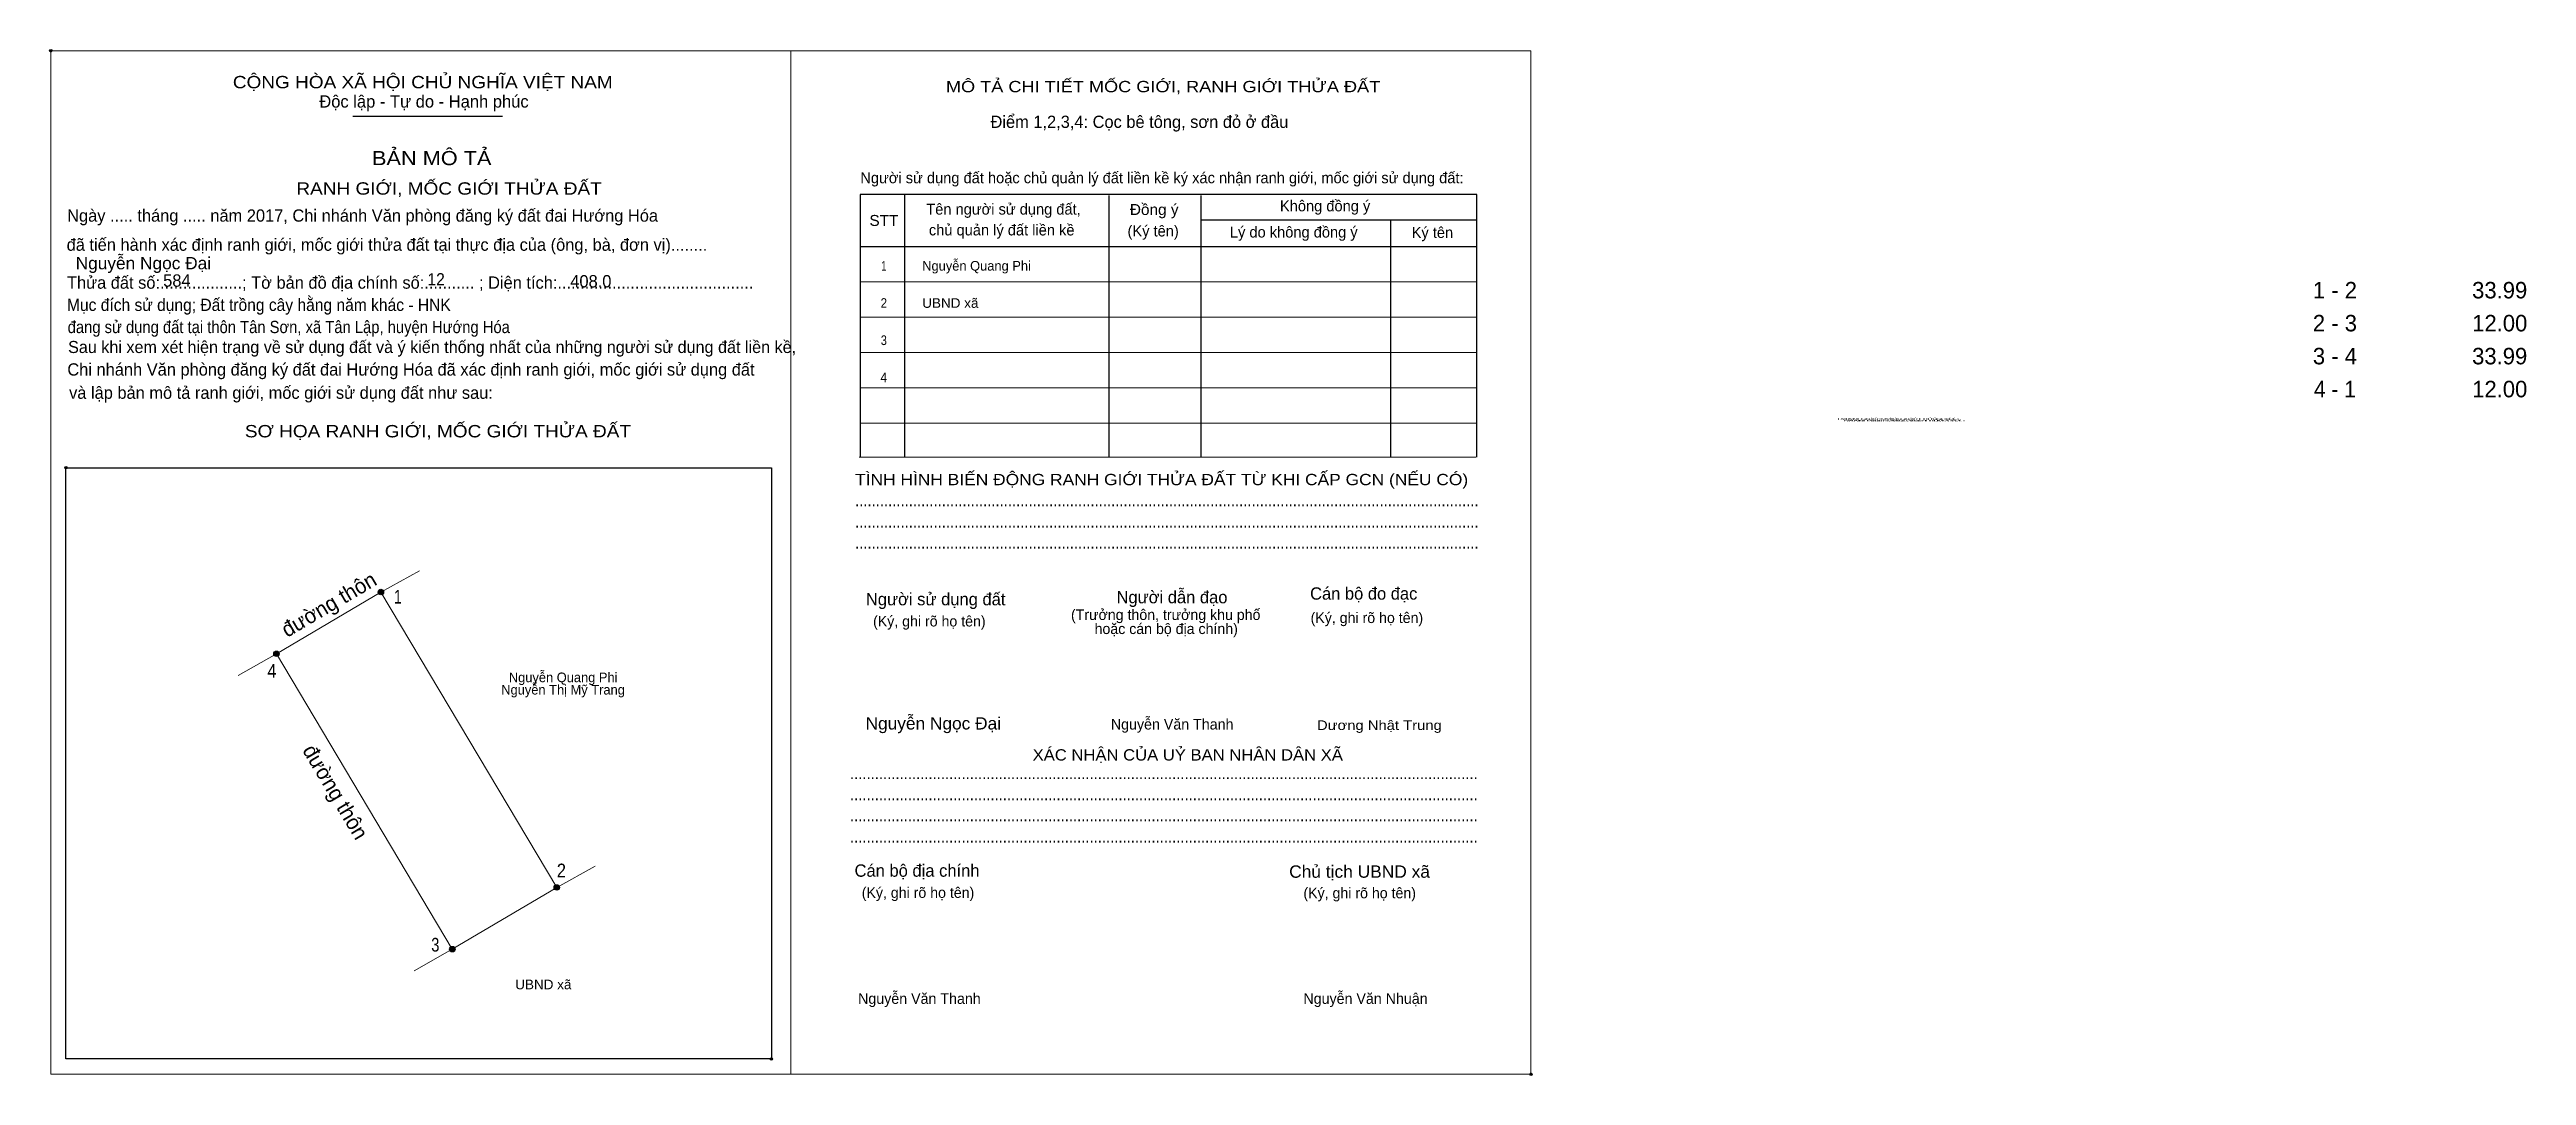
# Model space of a CAD drawing. Header units: metres. Extents: x 548204 to 548449, y 1837758 to 1837860.
import ezdxf
from ezdxf.enums import TextEntityAlignment as Align

# ---------------------------------------------------------------- set-up
doc = ezdxf.new("R2010")
doc.units = ezdxf.units.M
doc.header["$LTSCALE"] = 0.49
doc.header["$PDMODE"] = 32
doc.header["$PDSIZE"] = 0.245
for name, color, linetype, lineweight in [('1', 7, 'Continuous', 25), ('10', 7, 'Continuous', 13), ('11', 7, 'Continuous', 25), ('2', 7, 'Continuous', 13), ('27', 7, 'Continuous', 13)]:
    doc.layers.add(name, color=color, linetype=linetype, lineweight=lineweight)
for name, color, linetype in [('36', 7, 'Continuous'), ('52', 7, 'Continuous'), ('6', 7, 'Continuous'), ('60', 7, 'Continuous'), ('9', 7, 'Continuous')]:
    doc.layers.add(name, color=color, linetype=linetype)

msp = doc.modelspace()

# ---------------------------------------------------------------- hatches: boundary and pattern name
at = {"layer": '11'}
for points in [[(548237.1916, 1837805.89, 1), (548236.6484, 1837805.89, 1)], [(548226.8616, 1837799.79, 1), (548226.3184, 1837799.79, 1)], [(548254.5816, 1837776.68, 1), (548254.0384, 1837776.68, 1)], [(548254.5816, 1837776.68, 1), (548254.0384, 1837776.68, 1)], [(548244.2516, 1837770.58, 1), (548243.7084, 1837770.58, 1)]]:
    msp.add_hatch(color=256, dxfattribs=at).paths.add_polyline_path(points)

# ---------------------------------------------------------------- linework, layer by layer
at = {"layer": '1'}
for p, q in [((548234.15, 1837852.94), (548248.95, 1837852.94)), ((548288.7, 1837845.22), (548288.7, 1837819.23)), ((548308.89, 1837845.11), (548308.89, 1837819.23)), ((548318, 1837845.11), (548318, 1837819.23)), ((548318, 1837842.7), (548345.29, 1837842.7)), ((548336.74, 1837842.7), (548336.74, 1837819.23)), ((548284.32, 1837840.05), (548345.29, 1837840.05))]:
    msp.add_line(p, q, dxfattribs=at)
at = {"layer": '1', "lineweight": 13}
for p, q in [((548284.32, 1837836.56), (548345.29, 1837836.56)), ((548284.32, 1837833.07), (548345.29, 1837833.07)), ((548284.32, 1837829.58), (548345.29, 1837829.58)), ((548284.32, 1837826.09), (548345.29, 1837826.09)), ((548284.32, 1837822.6), (548345.29, 1837822.6)), ((548284.22, 1837819.23), (548345.18, 1837819.23))]:
    msp.add_line(p, q, dxfattribs=at)
at = {"layer": '1'}
msp.add_lwpolyline([(548345.29, 1837819.23), (548345.29, 1837845.22), (548284.32, 1837845.22), (548284.32, 1837819.23)], dxfattribs=at)
msp.add_lwpolyline([(548205.78, 1837818.19), (548275.53, 1837818.19), (548275.53, 1837759.72), (548205.78, 1837759.72)], close=True, dxfattribs=at)
for p in [(548204.28, 1837859.42), (548205.78, 1837818.2), (548205.78, 1837818.19), (548275.53, 1837759.72), (548350.63, 1837758.21)]:
    msp.add_point(p, dxfattribs=at)
at = {"layer": '10'}
msp.add_lwpolyline([(548254.31, 1837776.68), (548243.98, 1837770.58), (548226.59, 1837799.79), (548236.92, 1837805.89)], close=True, dxfattribs=at)
at = {"layer": '11'}
for centre in [(548236.92, 1837805.89), (548226.59, 1837799.79), (548254.31, 1837776.68), (548254.31, 1837776.68), (548243.98, 1837770.58)]:
    msp.add_circle(centre, 0.2716, dxfattribs=at)
at = {"layer": '2'}
for points in [[(548204.28, 1837859.42), (548277.45, 1837859.42), (548277.45, 1837758.21), (548204.28, 1837758.21)], [(548277.46, 1837859.42), (548350.63, 1837859.42), (548350.63, 1837758.21), (548277.46, 1837758.21)], [(548277.46, 1837859.42), (548350.63, 1837859.42), (548350.63, 1837758.21), (548277.46, 1837758.21)]]:
    msp.add_lwpolyline(points, close=True, dxfattribs=at)
at = {"layer": '27'}
for p, q in [((548236.92, 1837805.89), (548240.73, 1837807.98)), ((548226.59, 1837799.79), (548222.81, 1837797.64)), ((548254.31, 1837776.68), (548258.12, 1837778.77)), ((548243.98, 1837770.58), (548240.2, 1837768.43))]:
    msp.add_line(p, q, dxfattribs=at)

# ---------------------------------------------------------------- texts
at = {"layer": '1'}
for s, height, width, p in [('CỘNG HÒA XÃ HỘI CHỦ NGHĨA VIỆT NAM', 1.221, 1.15, (548222.28, 1837855.71)), ('RANH GIỚI, MỐC GIỚI THỬA ĐẤT', 1.222, 1.15, (548228.56, 1837845.19)), ('Đồng ý', 1.082, 1.05, (548310.97, 1837843.18)), ('STT', 1.082, 1.05, (548285.22, 1837842.1)), ('Mục đích sử dụng; Đất trồng cây hằng năm khác - HNK', 1.213, 0.95, (548205.88, 1837833.69)), ('đang sử dụng đất tại thôn Tân Sơn, xã Tân Lập, huyện Hướng Hóa', 1.213, 0.9, (548205.95, 1837831.5)), ('SƠ HỌA RANH GIỚI, MỐC GIỚI THỬA ĐẤT', 1.222, 1.15, (548223.47, 1837821.19)), ('RANH GIỚI, MỐC GIỚI THỬA ĐẤT', 0.1529, 3.55, (548380.94, 1837822.93)), ('RANH GIỚI, MỐC GIỚI THỬA ĐẤT', 0.1529, 3.55, (548381.4, 1837822.93)), ('RANH GIỚI, MỐC GIỚI THỬA ĐẤT', 0.1529, 3.55, (548381.54, 1837822.76)), ('RANH GIỚI, MỐC GIỚI THỬA ĐẤT', 0.1529, 3.55, (548381.99, 1837822.76)), ('TÌNH HÌNH BIẾN ĐỘNG RANH GIỚI THỬA ĐẤT TỪ KHI CẤP GCN (NẾU CÓ)', 1.117, 1.15, (548283.8, 1837816.46)), ('.......................................................................................................................................................', 1.221, 0.9, (548283.8, 1837814.37)), ('.......................................................................................................................................................', 1.221, 0.9, (548283.8, 1837812.27)), ('.......................................................................................................................................................', 1.221, 0.9, (548283.8, 1837810.18)), ('Dương Nhật Trung', 0.9506, 1.15, (548329.47, 1837792.25)), ('........................................................................................................................................................', 1.221, 0.9, (548283.3, 1837787.39)), ('........................................................................................................................................................', 1.221, 0.9, (548283.3, 1837785.3)), ('........................................................................................................................................................', 1.221, 0.9, (548283.3, 1837783.22)), ('........................................................................................................................................................', 1.221, 0.9, (548283.3, 1837781.12)), ('Chủ tịch UBND xã', 1.222, 1.05, (548326.72, 1837777.64))]:
    msp.add_text(s, height=height, dxfattribs=dict(at, width=width)).set_placement(p)
for s, height, width, p in [('MÔ TẢ CHI TIẾT MỐC GIỚI, RANH GIỚI THỬA ĐẤT', 1.117, 1.2, (548314.255, 1837855.32)), ('BẢN MÔ TẢ', 1.396, 1.15, (548241.945, 1837848.11)), ('XÁC NHẬN CỦA UỶ BAN NHÂN DÂN XÃ', 1.117, 1.1, (548316.695, 1837789.23))]:
    msp.add_text(s, height=height, dxfattribs=dict(at, width=width)).set_placement(p, align=Align.CENTER)
for s, height, p in [('Độc lập - Tự do - Hạnh phúc', 1.221, (548230.83, 1837853.8)), ('Điểm 1,2,3,4: Cọc bê tông, sơn đỏ ở đầu', 1.213, (548297.19, 1837851.79)), ('Người sử dụng đất hoặc chủ quản lý đất liền kề ký xác nhận ranh giới, mốc giới sử dụng đất:', 1.082, (548284.32, 1837846.32)), ('Ngày ..... tháng ..... năm 2017, Chi nhánh Văn phòng đăng ký đất đai Hướng Hóa', 1.213, (548205.9, 1837842.52)), ('Tên người sử dụng đất,', 1.082, (548290.84, 1837843.22)), ('Không đồng ý', 1.082, (548325.81, 1837843.54)), ('chủ quản lý đất liền kề', 1.082, (548291.1, 1837841.16)), ('(Ký tên)', 1.082, (548310.74, 1837841.06)), ('Lý do không đồng ý', 1.082, (548320.86, 1837840.95)), ('Ký tên', 1.082, (548338.83, 1837840.91)), (' đã tiến hành xác định ranh giới, mốc giới thửa đất tại thực địa của (ông, bà, đơn vị)........', 1.213, (548205.4, 1837839.64)), ('Thửa đất số:..................; Tờ bản đồ địa chính số:........... ; Diện tích:...........................................', 1.213, (548205.88, 1837835.89)), ('Sau khi xem xét hiện trạng về sử dụng đất và ý kiến thống nhất của những người sử dụng đất liền kề,', 1.194, (548205.99, 1837829.53)), ('Chi nhánh Văn phòng đăng ký đất đai Hướng Hóa đã xác định ranh giới, mốc giới sử dụng đất', 1.213, (548205.92, 1837827.3)), (' và lập bản mô tả ranh giới, mốc giới sử dụng đất như sau:', 1.213, (548205.64, 1837825)), ('Người sử dụng đất', 1.222, (548284.87, 1837804.58)), ('Người dẫn đạo', 1.221, (548309.65, 1837804.78)), ('Cán bộ đo đạc', 1.219, (548328.79, 1837805.14)), ('(Ký, ghi rõ họ tên)', 1.047, (548285.58, 1837802.49)), ('(Ký, ghi rõ họ tên)', 1.047, (548328.84, 1837802.83)), ('Nguyễn Văn Thanh', 1.052, (548309.09, 1837792.3)), ('Cán bộ địa chính', 1.222, (548283.75, 1837777.74)), ('(Ký, ghi rõ họ tên)', 1.047, (548284.46, 1837775.65)), ('(Ký, ghi rõ họ tên)', 1.047, (548328.13, 1837775.61)), ('Nguyễn Văn Thanh', 1.052, (548284.1, 1837765.17)), ('Nguyễn Văn Nhuận', 1.052, (548328.13, 1837765.17))]:
    msp.add_text(s, height=height, dxfattribs=at).set_placement(p)
for s, p in [('(Trưởng thôn, trưởng khu phố', (548314.515, 1837803.13)), ('hoặc cán bộ địa chính)', (548314.565, 1837801.74))]:
    msp.add_text(s, height=1.047, dxfattribs=at).set_placement(p, align=Align.CENTER)
at = {"layer": '10'}
for rotation, p in [(30.562, (548227.65, 1837801.36)), (300.767, (548229.11, 1837790.24))]:
    msp.add_text('đường thôn', height=1.5, rotation=rotation, dxfattribs=at).set_placement(p)
at = {"layer": '36'}
for s, p in [('Nguyễn Quang Phi', (548254.94, 1837796.98)), ('Nguyễn Thị Mỹ Trang', (548254.93, 1837795.76))]:
    msp.add_text(s, height=0.9506, dxfattribs=at).set_placement(p, align=Align.CENTER)
at = {"layer": '36', "width": 1.05}
msp.add_text('UBND xã', height=0.9506, dxfattribs=at).set_placement((548252.98, 1837766.61), align=Align.CENTER)
at = {"layer": '52'}
for s, p in [('1 - 2', (548430.115, 1837834.93)), ('33.99', (548446.405, 1837834.93)), ('2 - 3', (548430.115, 1837831.67)), ('12.00', (548446.41, 1837831.67)), ('3 - 4', (548430.115, 1837828.41)), ('33.99', (548446.405, 1837828.41)), ('12.00', (548446.41, 1837825.15))]:
    msp.add_text(s, height=1.63, dxfattribs=at).set_placement(p, align=Align.CENTER)
at = {"layer": '52', "width": 0.95}
msp.add_text('4 - 1', height=1.63, dxfattribs=at).set_placement((548430.115, 1837825.15), align=Align.CENTER)
at = {"layer": '6'}
for s, width, p in [('Nguyễn Ngọc Đại', 1.05, (548206.74, 1837837.81)), ('12', 0.95, (548241.52, 1837836.21)), ('Nguyễn Ngọc Đại', 1.05, (548284.84, 1837792.3))]:
    msp.add_text(s, height=1.217, dxfattribs=dict(at, width=width)).set_placement(p)
for s, p in [('584', (548215.39, 1837836.09)), ('408.0', (548255.64, 1837836.02))]:
    msp.add_text(s, height=1.217, dxfattribs=at).set_placement(p)
at = {"layer": '60'}
msp.add_text('Nguyễn Quang Phi', height=0.9506, dxfattribs=at).set_placement((548290.44, 1837837.68))
for s, width, p in [('1', 0.75, (548286.65, 1837837.68)), ('2', 0.9, (548286.645, 1837834)), ('3', 0.85, (548286.645, 1837830.32)), ('4', 0.95, (548286.64, 1837826.64))]:
    msp.add_text(s, height=0.9506, dxfattribs=dict(at, width=width)).set_placement(p, align=Align.CENTER)
at = {"layer": '60', "width": 1.05}
msp.add_text('UBND xã', height=0.9506, dxfattribs=at).set_placement((548290.44, 1837834))
at = {"layer": '9'}
for s, width, p in [('1', 0.75, (548238.6, 1837804.75)), ('4', 0.9, (548226.15, 1837797.43)), ('2', 0.9, (548254.765, 1837777.68)), ('3', 0.8, (548242.3, 1837770.34))]:
    msp.add_text(s, height=1.358, dxfattribs=dict(at, width=width)).set_placement(p, align=Align.CENTER)

doc.saveas('drawing.dxf')
